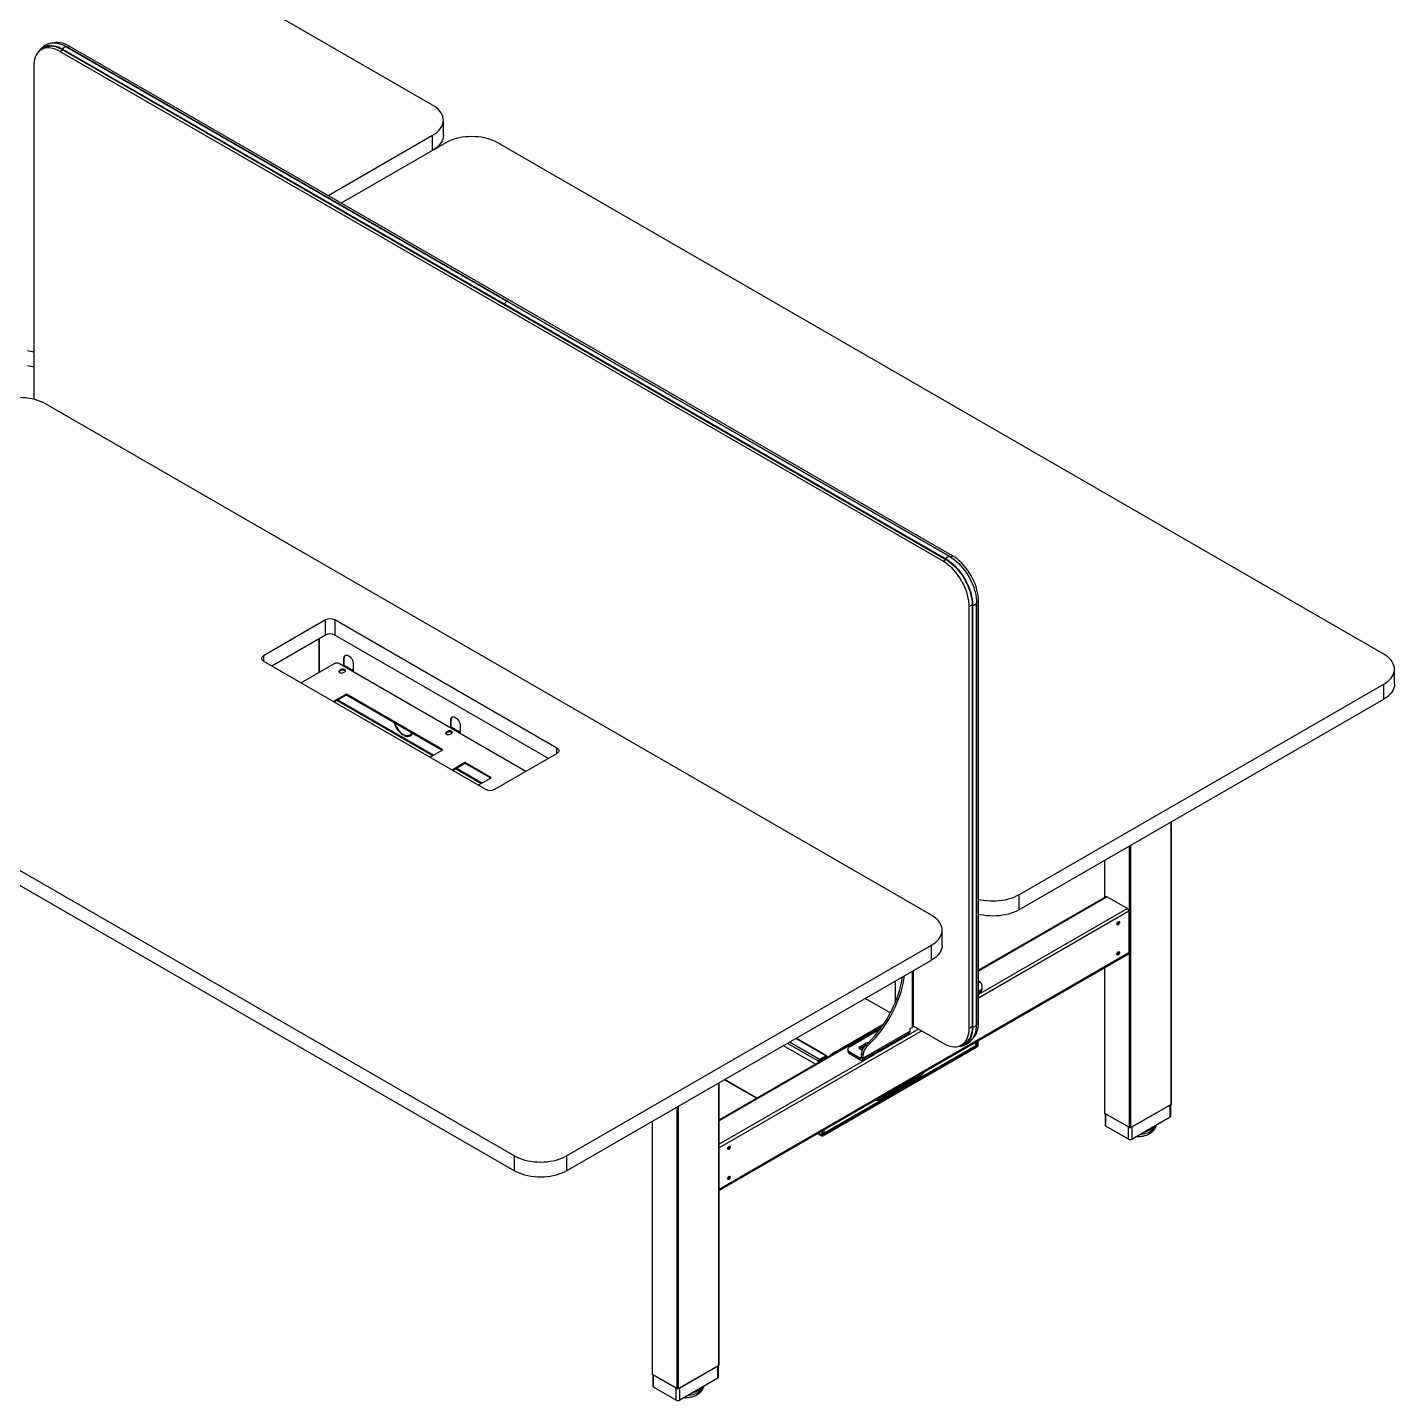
# Model space of a CAD drawing. Header units: millimetres. Extents: x -429 to 16771, y -1239 to 5751.
# Drawn here: x 14916 to 16771, y -1239 to 624 of the extents above; entities that cross this region are included whole.
import ezdxf

# ---------------------------------------------------------------- set-up
doc = ezdxf.new("R2010")
doc.units = ezdxf.units.MM
doc.header["$LTSCALE"] = 100

msp = doc.modelspace()

# ---------------------------------------------------------------- linework, layer by layer
at = {"color": 7, "linetype": 'Continuous', "lineweight": -3}
for p, q in [((15465.52, 518.72), (14263.44, 1212.67)), ((14939.54, 597), (14934.59, 594.14)), ((14968.61, 598.04), (15567.88, 252.09)), ((15567.95, 252.06), (14968.67, 598.02)), ((14969.63, 597.46), (14972.31, 599.01)), ((16170.86, -92.89), (14972.31, 599.01)), ((14959.58, 591.67), (14963.56, 593.96)), ((16158.13, -100.24), (14959.58, 591.67)), ((14963.12, 594.52), (15562.39, 248.57)), ((14963.12, 594.52), (14963.12, 594.28)), ((14963.12, 594.28), (15562.39, 248.32)), ((14963.16, 594.19), (15562.43, 248.23)), ((14963.29, 594.97), (15562.56, 249.01)), ((14924.23, 571.25), (14924.23, 119.56)), ((15480.16, 477.9), (15480.16, 498.31)), ((15323.81, 396.1), (15465.52, 477.9)), ((15483.2, 467.7), (15341.49, 385.89)), ((15465.52, 457.49), (15465.52, 477.9)), ((16755.99, -226.25), (15553.91, 467.7)), ((15562.39, 248.57), (16161.67, -97.38)), ((15562.39, 248.57), (15562.39, 248.32)), ((15562.39, 248.32), (16161.67, -97.63)), ((15562.43, 248.23), (16161.71, -97.72)), ((15562.56, 249.01), (16161.83, -96.94)), ((15567.88, 252.09), (16167.16, -93.87)), ((16167.22, -93.89), (15567.95, 252.06)), ((16142.22, -580.57), (14940.14, 113.38)), ((16168.15, -94.46), (16170.86, -92.89)), ((16158.13, -100.24), (16162.16, -97.92)), ((16161.67, -97.38), (16161.67, -97.63)), ((16161.67, -97.38), (16162.05, -97.61)), ((16193.49, -161.48), (16197.51, -159.15)), ((16193.49, -733.87), (16193.49, -161.48)), ((16197.46, -159.64), (16197.46, -732.04)), ((16197.73, -159.85), (16197.52, -159.72)), ((16197.52, -159.72), (16197.52, -732.12)), ((16197.72, -158.8), (16197.73, -159.85)), ((16197.73, -159.85), (16197.73, -732.24)), ((16198.2, -159.92), (16198.2, -732.32)), ((16203.5, -155.69), (16206.21, -154.13)), ((16203.52, -156.85), (16203.52, -729.24)), ((16203.53, -729.18), (16203.53, -156.78)), ((16206.21, -726.53), (16206.21, -154.13)), ((15320.21, -179.92), (15236.06, -228.49)), ((15320.21, -200.33), (15320.21, -179.92)), ((15634.16, -353.81), (15332.94, -179.92)), ((15332.94, -179.92), (15332.94, -200.33)), ((15320.21, -200.33), (15247.38, -242.37)), ((15622.85, -367.69), (15332.94, -200.33)), ((14374.45, -213.19), (15576.53, -907.13)), ((15311.23, -205.51), (15311.23, -251.16)), ((15311.51, -205.35), (15311.51, -251)), ((14374.45, -233.6), (15576.53, -927.55)), ((15236.06, -228.49), (15236.06, -235.84)), ((15236.06, -235.84), (15537.29, -409.74)), ((15331.88, -239.24), (15286.91, -265.2)), ((15592.15, -385.41), (15338.95, -239.24)), ((15344.89, -241.93), (15344.25, -242.3)), ((15344.89, -241.93), (15346.65, -242.95)), ((15345.66, -231.77), (15345.1, -232.09)), ((15345.1, -241.83), (15345.1, -232.09)), ((15345.66, -241.84), (15345.66, -231.77)), ((15347.45, -242.88), (15345.69, -241.85)), ((15357.83, -239.44), (15357.83, -250.06)), ((15341.42, -247.2), (15339.3, -248.42)), ((15339.3, -249.24), (15341.42, -248.02)), ((15339.3, -249.24), (15339.3, -248.42)), ((15341.42, -248.02), (15341.42, -247.2)), ((15344.25, -251.28), (15346.37, -250.06)), ((15348.07, -243.77), (15346.65, -242.95)), ((15348.07, -243.77), (15350.19, -245)), ((15350.99, -244.92), (15348.87, -243.69)), ((15351.6, -245.81), (15350.19, -245)), ((15351.6, -245.81), (15353.73, -247.04)), ((15354.53, -246.96), (15352.4, -245.73)), ((15355.14, -247.85), (15353.73, -247.04)), ((15355.14, -247.85), (15356.91, -248.87)), ((15357.71, -248.79), (15355.94, -247.77)), ((15356.27, -249.24), (15356.91, -248.87)), ((15356.84, -249.57), (15356.91, -249.53)), ((15356.91, -249.53), (15356.91, -248.87)), ((15356.91, -249.53), (15357.47, -249.85)), ((15357.47, -249.85), (15357.83, -249.65)), ((15357.83, -250.06), (15357.47, -249.85)), ((16770.63, -267.07), (16770.63, -246.66)), ((16261.01, -552.81), (16755.99, -267.07)), ((16755.99, -287.48), (16755.99, -267.07)), ((15348.47, -280.66), (15331.08, -290.69)), ((15331.79, -291.1), (15348.47, -281.47)), ((15465.55, -364.1), (15335.45, -288.99)), ((15466.69, -363.44), (15336.58, -288.34)), ((15479.28, -356.17), (15348.47, -280.66)), ((15348.47, -281.47), (15348.47, -280.66)), ((15348.47, -281.47), (15478.57, -356.58)), ((16261.01, -573.22), (16755.99, -287.48)), ((15490.62, -315.45), (15490.06, -315.78)), ((15490.06, -325.52), (15490.06, -315.78)), ((15490.62, -325.52), (15490.62, -315.45)), ((15425, -335.77), (15425, -334.95)), ((15486.38, -330.88), (15484.26, -332.11)), ((15484.26, -332.92), (15486.38, -331.7)), ((15484.26, -332.92), (15484.26, -332.11)), ((15486.38, -331.7), (15486.38, -330.88)), ((15489.84, -325.62), (15489.21, -325.98)), ((15489.21, -334.96), (15491.33, -333.74)), ((15489.84, -325.62), (15491.61, -326.64)), ((15492.41, -326.56), (15490.64, -325.54)), ((15493.03, -327.45), (15491.61, -326.64)), ((15493.03, -327.45), (15495.15, -328.68)), ((15495.95, -328.6), (15493.83, -327.37)), ((15496.56, -329.49), (15495.15, -328.68)), ((15496.56, -329.49), (15498.68, -330.72)), ((15499.48, -330.64), (15497.36, -329.41)), ((15500.1, -331.53), (15498.68, -330.72)), ((15500.1, -331.53), (15501.86, -332.56)), ((15502.66, -332.48), (15500.9, -331.46)), ((15501.23, -332.92), (15501.86, -332.56)), ((15501.79, -333.25), (15501.86, -333.21)), ((15501.86, -333.21), (15501.86, -332.56)), ((15501.86, -333.21), (15502.43, -333.54)), ((15502.43, -333.54), (15502.78, -333.33)), ((15502.78, -333.74), (15502.43, -333.54)), ((15502.78, -323.12), (15502.78, -333.74)), ((15426.42, -335.77), (15426.42, -336.58)), ((15426.42, -336.58), (15426.98, -336.26)), ((15426.98, -336.04), (15426.98, -336.26)), ((15434.35, -336.46), (15435.35, -337.04)), ((15434.71, -336.27), (15435.27, -335.94)), ((15634.16, -361.16), (15634.16, -353.81)), ((15461.9, -366.21), (15479.28, -356.17)), ((15550.02, -409.74), (15634.16, -361.16)), ((15509.33, -373.52), (15491.95, -383.56)), ((15492.65, -383.97), (15509.33, -374.34)), ((15530.96, -401.86), (15496.31, -381.85)), ((15532.09, -401.2), (15497.45, -381.2)), ((15544.69, -393.93), (15509.33, -373.52)), ((15509.33, -374.34), (15509.33, -373.52)), ((15509.33, -374.34), (15543.98, -394.34)), ((15527.3, -403.97), (15544.69, -393.93)), ((16467.49, -837.41), (16467.49, -454.03)), ((16467.93, -836.8), (16467.93, -453.78)), ((16410.92, -868.84), (16410.92, -486.69)), ((16413.04, -868.84), (16413.04, -485.46)), ((16377.25, -506.12), (16377.25, -556.57)), ((16377.69, -556.32), (16377.69, -505.87)), ((16379.02, -555.55), (16206.21, -655.31)), ((16380.52, -555.7), (16206.21, -656.32)), ((16261.01, -552.81), (16261.01, -573.22)), ((16380.52, -555.7), (16408.09, -571.62)), ((16408.09, -571.62), (16206.21, -688.16)), ((16410.21, -575.29), (16206.21, -693.06)), ((16410.21, -575.29), (16410.21, -631.63)), ((16395.19, -590.09), (16395.15, -589.81)), ((16156.87, -621.39), (16156.87, -600.98)), ((15647.25, -907.13), (16142.22, -621.39)), ((16410.21, -631.63), (15854.16, -952.64)), ((15854.16, -953.65), (16409.59, -633.01)), ((16142.22, -641.8), (16142.22, -621.39)), ((16395.19, -630.92), (16395.15, -630.64)), ((15647.25, -927.55), (16142.22, -641.8)), ((16377.25, -651.68), (16377.25, -849.04)), ((16377.69, -849.65), (16377.69, -651.43)), ((16093.43, -698.59), (16093.43, -669.97)), ((16116.06, -656.91), (16116.06, -732.86)), ((16117.81, -730.41), (16117.81, -655.89)), ((16208.74, -671.84), (16206.62, -670.62)), ((16210.81, -681.42), (16206.21, -684.08)), ((16206.21, -686.11), (16209.57, -684.17)), ((16210.81, -676.42), (16210.81, -681.42)), ((16052.75, -693.45), (16086.65, -713.03)), ((16203.53, -728.07), (16206.21, -726.53)), ((16076.12, -730.41), (15854.16, -858.54)), ((16074.93, -732.11), (15854.16, -859.56)), ((16124.9, -735.1), (15854.16, -891.4)), ((16129.14, -737.55), (15854.16, -896.3)), ((16077.45, -728.45), (16005.96, -769.72)), ((16076.36, -730.06), (16006.81, -770.21)), ((16031.91, -758.58), (16072.9, -734.91)), ((16048.35, -777.24), (16111.99, -740.5)), ((16113.23, -737.76), (16049.59, -774.5)), ((16113.23, -734.49), (16116.06, -732.86)), ((16113.23, -737.76), (16113.23, -734.49)), ((16117.74, -730.97), (16158.13, -754.29)), ((16193.49, -733.87), (16197.46, -731.58)), ((16197.73, -732.24), (16197.52, -732.12)), ((15985.07, -782.97), (15941.38, -757.75)), ((15989.13, -778.78), (15947.03, -754.48)), ((15990.55, -776.33), (15949.86, -752.85)), ((15999.03, -771.43), (15958.35, -747.95)), ((16000.03, -771.34), (15958.93, -747.61)), ((15994.79, -879.22), (16204.09, -758.39)), ((15994.79, -880.03), (16204.09, -759.21)), ((15995.27, -877.79), (16202.61, -758.09)), ((15996.13, -876.48), (16202.75, -757.2)), ((16028.98, -762.66), (16028.98, -765.11)), ((16045.7, -758.58), (16053.12, -754.29)), ((16045.7, -761.03), (16053.12, -756.74)), ((16045.7, -761.03), (16045.7, -758.58)), ((16054.75, -758.65), (16052.63, -757.43)), ((16053.12, -756.74), (16053.12, -754.29)), ((16053.12, -756.74), (16053.68, -756.46)), ((16183.13, -756.77), (16188.08, -753.91)), ((16202.75, -757.2), (16202.75, -752.42)), ((16204.09, -758.39), (16202.8, -757.64)), ((16203.45, -756.64), (16203.45, -752.01)), ((16204.8, -757.16), (16203.45, -756.39)), ((16204.09, -759.21), (16204.09, -758.39)), ((16204.8, -757.16), (16204.8, -751.23)), ((16204.8, -757.16), (16205.51, -756.76)), ((16205.51, -756.76), (16205.51, -750.82)), ((15989.84, -778.37), (15989.13, -778.78)), ((15989.13, -780.63), (15989.13, -778.78)), ((15989.84, -780.22), (15989.84, -778.37)), ((15991.43, -779.3), (15989.84, -778.37)), ((15990.55, -776.33), (15999.03, -771.43)), ((15990.55, -777.15), (15999.03, -772.25)), ((15990.55, -776.33), (15990.55, -777.15)), ((15994.26, -777.66), (15991.96, -776.33)), ((15999.92, -774.4), (15997.62, -773.07)), ((16000.51, -774.06), (15998.2, -772.73)), ((15999.03, -772.25), (15999.03, -771.43)), ((15999.74, -772.66), (15999.03, -772.25)), ((16000.45, -772.25), (15999.74, -772.66)), ((15999.74, -772.66), (15999.74, -773.62)), ((16000.45, -772.25), (16000.45, -774.02)), ((16005.96, -769.72), (16006.81, -770.21)), ((16045.35, -774.5), (16031.91, -766.74)), ((16031.91, -769.19), (16031.91, -766.74)), ((16045.35, -776.95), (16031.91, -769.19)), ((16045.35, -774.5), (16047.47, -773.27)), ((16045.35, -774.5), (16045.35, -776.95)), ((16047.47, -768.27), (16049.59, -769.49)), ((16047.47, -773.27), (16047.47, -768.27)), ((16047.47, -773.27), (16049.59, -774.5)), ((16049.59, -774.5), (16049.59, -769.49)), ((16127.72, -797.58), (16117.47, -803.49)), ((16117.47, -804.31), (16127.72, -798.39)), ((16127.02, -797.98), (16127.72, -798.39)), ((15853.72, -1191.73), (15853.72, -808.35)), ((15854.16, -1191.12), (15854.16, -808.1)), ((15861.58, -803.81), (15905.27, -829.03)), ((15905.86, -828.7), (15862.17, -803.47)), ((16116.76, -803.9), (16082.12, -823.9)), ((16082.12, -824.72), (16116.76, -804.72)), ((16116.06, -804.31), (16116.76, -804.72)), ((16116.76, -804.72), (16116.76, -803.9)), ((16117.47, -803.49), (16117.47, -804.31)), ((16070.4, -830.61), (16071.16, -831.05)), ((16081.41, -824.31), (16071.16, -830.23)), ((16071.16, -831.05), (16081.41, -825.13)), ((16080.7, -824.72), (16081.41, -825.13)), ((16081.41, -825.13), (16081.41, -824.31)), ((16082.12, -823.9), (16082.12, -824.72)), ((16467.49, -837.41), (16413.04, -868.84)), ((16466.08, -838.22), (16414.46, -868.02)), ((16466.08, -854.55), (16466.08, -838.22)), ((16467.1, -853.13), (16467.1, -837.63)), ((15797.15, -1223.16), (15797.15, -841.01)), ((15799.27, -1223.16), (15799.27, -839.78)), ((16410.92, -868.84), (16377.69, -849.65)), ((16378.08, -849.88), (16378.08, -865.37)), ((16409.51, -868.02), (16379.1, -850.47)), ((16379.1, -866.8), (16379.1, -850.47)), ((16466.08, -854.55), (16414.46, -884.35)), ((15763.48, -860.45), (15763.48, -1203.36)), ((15763.92, -1203.97), (15763.92, -860.19)), ((15993.37, -873.29), (15993.37, -879.22)), ((15994.08, -872.88), (15994.08, -878.81)), ((15996.13, -871.69), (15996.13, -876.48)), ((16409.51, -884.35), (16379.1, -866.8)), ((16409.51, -884.35), (16409.51, -868.02)), ((16414.46, -884.35), (16414.46, -868.02)), ((15987.65, -876.59), (15993.79, -880.13)), ((15993.37, -879.22), (15988.24, -876.25)), ((15993.37, -879.22), (15994.08, -878.81)), ((15994.79, -879.22), (15994.08, -878.81)), ((15994.79, -879.22), (15994.79, -880.03)), ((15576.53, -927.55), (15576.53, -907.13)), ((15647.25, -907.13), (15647.25, -927.55)), ((15853.72, -1191.73), (15799.27, -1223.16)), ((15852.31, -1192.55), (15800.69, -1222.34)), ((15852.31, -1208.88), (15852.31, -1192.55)), ((15853.33, -1207.45), (15853.33, -1191.95)), ((15797.15, -1223.16), (15763.92, -1203.97)), ((15764.31, -1204.2), (15764.31, -1219.69)), ((15795.74, -1222.34), (15765.33, -1204.79)), ((15765.33, -1221.12), (15765.33, -1204.79)), ((15852.31, -1208.88), (15800.69, -1238.67)), ((15795.74, -1238.67), (15765.33, -1221.12)), ((15795.74, -1238.67), (15795.74, -1222.34)), ((15800.69, -1238.67), (15800.69, -1222.34))]:
    msp.add_line(p, q, dxfattribs=at)
at = {"color": 7, "linetype": 'Continuous', "lineweight": -3, "flags": 128}
for points in [[(14959.58, 591.67), (14956.5, 593.29), (14953.44, 594.59), (14950.43, 595.56), (14947.49, 596.18), (14944.64, 596.47), (14941.91, 596.4), (14939.31, 595.99), (14936.86, 595.23), (14934.58, 594.14), (14932.5, 592.72), (14930.62, 590.97), (14928.97, 588.93), (14927.54, 586.59), (14926.36, 583.98), (14925.43, 581.12), (14924.77, 578.03), (14924.36, 574.73), (14924.23, 571.25)], [(14932.85, 592.99), (14933.58, 593.82), (14935.49, 595.6), (14937.62, 597.05), (14939.94, 598.16), (14942.44, 598.93), (14945.09, 599.35), (14947.88, 599.42), (14950.79, 599.13), (14953.79, 598.49), (14956.86, 597.51), (14959.98, 596.18), (14963.12, 594.52)], [(14933.87, 593.7), (14935.66, 595.34), (14937.77, 596.79), (14940.08, 597.9), (14942.56, 598.66), (14945.19, 599.08), (14947.97, 599.15), (14950.86, 598.86), (14953.84, 598.22), (14956.89, 597.24), (14960, 595.92), (14963.12, 594.28)], [(14936.26, 595.1), (14937.86, 596.56), (14938.1, 596.75)], [(14937.56, 595.86), (14938.25, 596.44), (14940.06, 597.7)], [(14939.54, 597), (14941.81, 598.09), (14944.25, 598.84)], [(14939.56, 598.49), (14940.95, 599.01), (14943.4, 599.61), (14945.98, 599.9), (14948.68, 599.86), (14951.48, 599.51), (14954.36, 598.83), (14957.3, 597.85), (14960.28, 596.56), (14963.29, 594.97)], [(14972.31, 599.01), (14969.23, 600.64), (14966.17, 601.94), (14963.16, 602.9), (14960.22, 603.53), (14957.37, 603.81), (14954.63, 603.75), (14952.03, 603.34), (14951.13, 603.1)], [(14968.67, 598.02), (14968.65, 598.03), (14968.61, 598.04)], [(15465.52, 477.9), (15468.47, 479.76), (15471.12, 481.76), (15473.47, 483.88), (15475.48, 486.12), (15477.15, 488.44), (15478.46, 490.84), (15479.4, 493.3), (15479.97, 495.8), (15480.16, 498.31), (15479.97, 500.83), (15479.4, 503.33), (15478.46, 505.79), (15477.15, 508.19), (15475.48, 510.51), (15473.47, 512.75), (15471.12, 514.87), (15468.47, 516.87), (15465.52, 518.72)], [(15480.16, 477.9), (15479.97, 475.39), (15479.4, 472.89), (15478.46, 470.43), (15477.15, 468.03), (15475.48, 465.7), (15473.47, 463.47), (15471.12, 461.34), (15468.47, 459.35), (15465.97, 457.75)], [(15553.91, 467.7), (15550.69, 469.4), (15547.23, 470.93), (15543.55, 472.29), (15539.68, 473.45), (15535.65, 474.41), (15531.49, 475.17), (15527.23, 475.71), (15522.91, 476.04), (15518.55, 476.15), (15514.19, 476.04), (15509.87, 475.71), (15505.61, 475.17), (15501.45, 474.41), (15497.42, 473.45), (15493.55, 472.29), (15489.87, 470.93), (15486.41, 469.4), (15483.2, 467.7)], [(15567.95, 252.06), (15567.92, 252.08), (15567.88, 252.09)], [(14940.14, 113.38), (14936.92, 115.08), (14933.46, 116.61), (14929.78, 117.97), (14925.91, 119.13), (14921.88, 120.09), (14917.72, 120.85), (14913.47, 121.39), (14909.14, 121.72), (14904.78, 121.83), (14900.43, 121.72), (14896.1, 121.39), (14891.84, 120.85), (14887.68, 120.09), (14883.65, 119.13), (14879.78, 117.97), (14876.1, 116.61), (14872.64, 115.08), (14869.43, 113.38)], [(16206.21, -154.13), (16206.08, -150.49), (16205.68, -146.73), (16205.01, -142.87), (16204.08, -138.94), (16202.9, -134.96), (16201.48, -130.98), (16199.82, -127.02), (16197.94, -123.11), (16195.86, -119.28), (16193.58, -115.56), (16191.14, -111.98), (16188.54, -108.57), (16185.8, -105.34), (16182.95, -102.34), (16180.01, -99.57), (16177, -97.06), (16173.94, -94.83), (16170.86, -92.89)], [(16193.49, -161.48), (16193.35, -157.84), (16192.95, -154.08), (16192.28, -150.22), (16191.35, -146.28), (16190.17, -142.31), (16188.75, -138.33), (16187.09, -134.37), (16185.21, -130.46), (16183.13, -126.63), (16180.86, -122.91), (16178.41, -119.33), (16175.81, -115.92), (16173.07, -112.69), (16170.22, -109.68), (16167.28, -106.91), (16164.27, -104.41), (16161.21, -102.17), (16158.13, -100.24)], [(16161.67, -97.63), (16164.79, -99.59), (16167.89, -101.85), (16170.94, -104.4), (16173.93, -107.2), (16176.82, -110.25), (16179.59, -113.52), (16182.23, -116.99), (16184.71, -120.62), (16187.02, -124.39), (16189.13, -128.27), (16191.03, -132.23), (16192.71, -136.25), (16194.16, -140.29), (16195.35, -144.32), (16196.29, -148.3), (16196.97, -152.22), (16197.38, -156.04), (16197.52, -159.72)], [(16161.83, -96.94), (16164.84, -98.82), (16167.82, -100.97), (16170.76, -103.38), (16173.64, -106.03), (16176.44, -108.91), (16179.14, -111.99), (16181.72, -115.26), (16184.17, -118.69), (16186.46, -122.25), (16188.59, -125.94), (16190.53, -129.7), (16192.27, -133.54), (16193.81, -137.41), (16195.13, -141.29), (16196.22, -145.15), (16197.08, -148.97), (16197.7, -152.72), (16198.07, -156.38), (16198.2, -159.92)], [(16162.05, -97.61), (16164.81, -99.36), (16167.93, -101.63), (16171, -104.19), (16174, -107.01), (16176.91, -110.08), (16179.7, -113.37), (16182.35, -116.86), (16184.85, -120.51), (16187.17, -124.3), (16189.29, -128.21), (16191.21, -132.19), (16192.9, -136.23), (16194.35, -140.3), (16195.55, -144.35), (16196.5, -148.36), (16197.18, -152.3), (16197.59, -156.14), (16197.72, -158.8)], [(16167.16, -93.87), (16170.16, -95.74), (16173.14, -97.89), (16176.08, -100.31), (16178.96, -102.96), (16181.76, -105.84), (16184.46, -108.92), (16187.04, -112.19), (16189.49, -115.61), (16191.78, -119.18), (16193.91, -122.86), (16195.85, -126.63), (16197.6, -130.46), (16199.14, -134.33), (16200.46, -138.21), (16201.55, -142.08), (16202.41, -145.9), (16203.02, -149.65), (16203.39, -153.31), (16203.52, -156.85)], [(16167.22, -93.89), (16167.19, -93.88), (16167.16, -93.87)], [(16203.53, -156.78), (16203.53, -156.81), (16203.52, -156.85)], [(15236.06, -235.84), (15234.94, -235.05), (15234.11, -234.16), (15233.6, -233.18), (15233.43, -232.17), (15233.6, -231.15), (15234.11, -230.18), (15234.94, -229.28), (15236.06, -228.49)], [(15345.1, -232.09), (15345.24, -230.65), (15345.65, -229.42), (15346.31, -228.48), (15347.2, -227.85), (15348.28, -227.57), (15349.5, -227.64), (15350.8, -228.08), (15352.13, -228.84), (15353.43, -229.91), (15354.64, -231.24), (15355.72, -232.77), (15356.61, -234.42), (15357.28, -236.14), (15357.69, -237.83), (15357.83, -239.44)], [(16755.99, -267.07), (16758.94, -265.21), (16761.59, -263.21), (16763.93, -261.09), (16765.95, -258.86), (16767.62, -256.53), (16768.93, -254.13), (16769.87, -251.67), (16770.44, -249.17), (16770.63, -246.66), (16770.44, -244.14), (16769.87, -241.65), (16768.93, -239.19), (16767.62, -236.79), (16765.95, -234.46), (16763.93, -232.23), (16761.59, -230.1), (16758.94, -228.1), (16755.99, -226.25)], [(15339.3, -248.42), (15338.6, -249), (15338.29, -249.68), (15338.39, -250.38), (15338.91, -251.01), (15339.77, -251.51), (15340.87, -251.8), (15342.08, -251.87), (15343.25, -251.68), (15344.25, -251.28)], [(15338.35, -250.26), (15338.6, -249.82), (15339.3, -249.24)], [(15346.37, -250.06), (15347.07, -249.48), (15347.38, -248.8), (15347.28, -248.11), (15346.76, -247.47), (15345.9, -246.97), (15344.8, -246.68), (15343.59, -246.62), (15342.42, -246.8), (15341.42, -247.2)], [(15341.42, -248.02), (15342.42, -247.61), (15343.59, -247.43), (15344.8, -247.49), (15345.9, -247.79), (15346.76, -248.29), (15347.28, -248.92), (15347.32, -249.04)], [(15346.23, -248.1), (15345.19, -247.64), (15344.47, -247.45)], [(15347.32, -249.06), (15347.02, -248.7), (15346.23, -248.1)], [(15347.1, -249.44), (15347.02, -249.35), (15346.23, -248.75)], [(16770.63, -267.07), (16770.44, -269.59), (16769.87, -272.08), (16768.93, -274.54), (16767.62, -276.94), (16765.95, -279.27), (16763.93, -281.5), (16761.59, -283.63), (16758.94, -285.63), (16755.99, -287.48)], [(15490.06, -315.78), (15490.19, -314.33), (15490.61, -313.11), (15491.27, -312.16), (15492.16, -311.53), (15493.24, -311.25), (15494.45, -311.33), (15495.75, -311.76), (15497.08, -312.53), (15498.39, -313.6), (15499.6, -314.92), (15500.68, -316.45), (15501.57, -318.1), (15502.23, -319.82), (15502.64, -321.52), (15502.78, -323.12)], [(15422.14, -332.73), (15423.62, -334.03), (15425, -335.07)], [(15437.55, -332.9), (15436.92, -334.12), (15435.92, -335.35), (15434.71, -336.27), (15433.3, -336.86), (15431.74, -337.11), (15430.04, -337), (15428.26, -336.55), (15426.42, -335.77)], [(15426.42, -336.58), (15428.37, -337.42), (15430.26, -337.91), (15432.06, -338.02), (15433.72, -337.76), (15435.21, -337.14), (15436.49, -336.16), (15437.55, -334.85), (15438.31, -333.34)], [(15484.26, -332.11), (15483.56, -332.68), (15483.25, -333.36), (15483.35, -334.06), (15483.87, -334.69), (15484.72, -335.19), (15485.83, -335.49), (15487.04, -335.55), (15488.21, -335.37), (15489.21, -334.96)], [(15483.3, -333.94), (15483.56, -333.5), (15484.26, -332.92)], [(15491.33, -333.74), (15492.03, -333.16), (15492.34, -332.49), (15492.23, -331.79), (15491.72, -331.15), (15490.86, -330.66), (15489.76, -330.36), (15488.55, -330.3), (15487.37, -330.48), (15486.38, -330.88)], [(15486.38, -331.7), (15487.37, -331.3), (15488.55, -331.11), (15489.76, -331.18), (15490.86, -331.47), (15491.72, -331.97), (15492.23, -332.6), (15492.28, -332.72)], [(15491.19, -331.78), (15490.15, -331.32), (15489.43, -331.13)], [(15492.27, -332.74), (15491.98, -332.38), (15491.19, -331.78)], [(15492.06, -333.12), (15491.98, -333.03), (15491.19, -332.43)], [(15634.16, -353.81), (15635.28, -354.6), (15636.12, -355.5), (15636.63, -356.47), (15636.8, -357.49), (15636.63, -358.5), (15636.12, -359.47), (15635.28, -360.37), (15634.16, -361.16)], [(16206.21, -558.99), (16208.56, -559.52), (16212.72, -560.28), (16216.98, -560.83), (16221.3, -561.16), (16225.66, -561.27), (16230.02, -561.16), (16234.34, -560.83), (16238.6, -560.28), (16242.76, -559.52), (16246.79, -558.56), (16250.66, -557.4), (16254.34, -556.05), (16257.8, -554.51), (16261.01, -552.81)], [(16261.01, -573.22), (16257.8, -574.93), (16254.34, -576.46), (16250.66, -577.81), (16246.79, -578.97), (16242.76, -579.94), (16238.6, -580.7), (16234.34, -581.24), (16230.02, -581.57), (16225.66, -581.68), (16221.3, -581.57), (16216.98, -581.24), (16212.72, -580.7), (16208.56, -579.94), (16206.21, -579.41)], [(16142.22, -621.39), (16145.17, -619.53), (16147.82, -617.54), (16150.17, -615.41), (16152.18, -613.18), (16153.85, -610.85), (16155.16, -608.45), (16156.11, -605.99), (16156.67, -603.49), (16156.87, -600.98), (16156.67, -598.46), (16156.11, -595.97), (16155.16, -593.51), (16153.85, -591.11), (16152.18, -588.78), (16150.17, -586.55), (16147.82, -584.42), (16145.17, -582.43), (16142.22, -580.57)], [(16393.95, -592.44), (16394.08, -591.58), (16394.47, -590.7), (16395.04, -589.92), (16395.72, -589.38), (16396.39, -589.14), (16396.97, -589.25), (16397.35, -589.69), (16397.49, -590.4), (16397.35, -591.26), (16396.97, -592.14), (16396.39, -592.91), (16395.72, -593.46), (16395.04, -593.69), (16394.47, -593.58), (16394.08, -593.14), (16393.95, -592.44)], [(16156.87, -621.39), (16156.67, -623.91), (16156.11, -626.4), (16155.16, -628.86), (16153.85, -631.26), (16152.18, -633.59), (16150.17, -635.82), (16147.82, -637.95), (16145.17, -639.95), (16142.22, -641.8)], [(16393.95, -633.27), (16394.08, -632.41), (16394.47, -631.52), (16395.04, -630.75), (16395.72, -630.2), (16396.39, -629.97), (16396.97, -630.08), (16397.35, -630.52), (16397.49, -631.22), (16397.35, -632.08), (16396.97, -632.97), (16396.39, -633.74), (16395.72, -634.29), (16395.04, -634.52), (16394.47, -634.41), (16394.08, -633.97), (16393.95, -633.27)], [(16052.63, -757.43), (16056.7, -753.59), (16060.7, -749.53), (16064.59, -745.25), (16068.37, -740.76), (16072.02, -736.09), (16075.53, -731.25), (16078.89, -726.26), (16082.08, -721.14), (16085.1, -715.9), (16087.92, -710.57), (16090.55, -705.16), (16092.97, -699.7), (16095.17, -694.19), (16097.15, -688.68), (16098.89, -683.17), (16100.4, -677.68), (16101.66, -672.24), (16102.67, -666.86), (16103.05, -664.41)], [(16054.75, -758.65), (16058.82, -754.82), (16062.82, -750.76), (16066.71, -746.47), (16070.49, -741.99), (16074.14, -737.32), (16077.65, -732.48), (16081.01, -727.49), (16084.2, -722.36), (16087.22, -717.13), (16090.05, -711.79), (16092.67, -706.38), (16095.09, -700.92), (16097.29, -695.42), (16099.27, -689.9), (16101.01, -684.39), (16102.52, -678.9), (16103.78, -673.46), (16104.79, -668.08), (16105.53, -662.98)], [(16206.62, -670.62), (16206.49, -670.55), (16206.21, -670.42)], [(16206.21, -671.42), (16206.73, -671.38), (16207.72, -671.45), (16208.61, -671.77), (16209.37, -672.32), (16209.99, -673.08), (16210.44, -674.03), (16210.72, -675.15), (16210.81, -676.42)], [(16199.36, -746.72), (16199.82, -746.25), (16201.48, -744.2), (16202.9, -741.87), (16204.08, -739.26), (16205.01, -736.4), (16205.68, -733.3), (16206.08, -730.01), (16206.21, -726.53)], [(16158.13, -754.29), (16161.21, -755.91), (16164.27, -757.21), (16167.28, -758.18), (16170.22, -758.81), (16173.07, -759.09), (16175.81, -759.03), (16178.41, -758.61), (16180.86, -757.86), (16183.13, -756.76), (16185.21, -755.34), (16187.09, -753.6), (16188.75, -751.55), (16190.17, -749.21), (16191.35, -746.61), (16192.28, -743.74), (16192.95, -740.65), (16193.35, -737.35), (16193.49, -733.87)], [(16197.73, -732.24), (16197.59, -735.79), (16197.18, -739.16), (16196.5, -742.31), (16195.55, -745.23), (16194.35, -747.89), (16192.9, -750.27), (16191.21, -752.36), (16189.29, -754.14), (16187.17, -755.59), (16184.85, -756.7), (16182.35, -757.48), (16181.26, -757.69)], [(16197.52, -732.12), (16197.38, -735.65), (16196.97, -738.99), (16196.29, -742.13), (16195.35, -745.03), (16194.16, -747.67), (16192.71, -750.04), (16191.03, -752.12), (16189.13, -753.89), (16187.02, -755.33), (16184.71, -756.44), (16182.39, -757.17)], [(16197.52, -731.95), (16197.39, -735.47), (16196.98, -738.8), (16196.31, -741.92), (16195.37, -744.81), (16194.18, -747.45), (16192.74, -749.81), (16191.07, -751.87), (16189.17, -753.63), (16187.06, -755.07), (16184.77, -756.17), (16183.27, -756.69)], [(16198.2, -732.32), (16198.07, -735.71), (16197.7, -738.94), (16197.08, -741.98), (16196.22, -744.81), (16195.13, -747.42), (16193.81, -749.77), (16192.27, -751.87), (16190.55, -753.66)], [(16203.53, -729.18), (16203.53, -729.21), (16203.52, -729.24)], [(16031.91, -766.74), (16030.67, -765.87), (16029.74, -764.87), (16029.17, -763.78), (16028.98, -762.66), (16029.17, -761.53), (16029.74, -760.45), (16030.67, -759.45), (16031.91, -758.58)], [(16048.57, -763.24), (16047.4, -763.08), (16046.21, -762.71), (16045.26, -762.16), (16044.61, -761.47), (16044.32, -760.71), (16044.42, -759.93), (16044.89, -759.2), (16045.7, -758.58)], [(16044.81, -761.74), (16044.89, -761.65), (16045.7, -761.03)], [(16187.14, -755.03), (16186.87, -755.14), (16184.8, -755.8)], [(16188.95, -753.81), (16186.96, -754.74), (16186.1, -755.05)], [(16192.03, -750.75), (16190.16, -752.48), (16188.08, -753.91), (16188.08, -753.91)], [(16006.81, -770.21), (16006.12, -770.69), (16005.69, -771.07)], [(16446.96, -865.59), (16446.69, -866.7), (16445.98, -868.36), (16444.93, -869.95), (16443.55, -871.47), (16441.87, -872.87), (16439.91, -874.15), (16437.7, -875.28), (16435.26, -876.25), (16432.64, -877.05), (16429.88, -877.65), (16427, -878.06), (16425.08, -878.22)], [(16445.77, -866.28), (16444.93, -867.5), (16443.55, -869.02), (16441.87, -870.42), (16439.91, -871.7), (16437.7, -872.83), (16435.26, -873.8), (16432.64, -874.6), (16430.52, -875.08)], [(15865.74, -897.37), (15865.88, -896.51), (15866.26, -895.62), (15866.83, -894.85), (15867.51, -894.31), (15868.19, -894.07), (15868.76, -894.18), (15869.14, -894.62), (15869.28, -895.33), (15869.14, -896.19), (15868.76, -897.07), (15868.19, -897.84), (15867.51, -898.39), (15866.83, -898.62), (15866.26, -898.51), (15865.88, -898.07), (15865.74, -897.37)], [(15576.53, -907.13), (15579.75, -908.83), (15583.21, -910.37), (15586.89, -911.72), (15590.76, -912.88), (15594.79, -913.85), (15598.95, -914.6), (15603.21, -915.15), (15607.53, -915.48), (15611.89, -915.59), (15616.25, -915.48), (15620.57, -915.15), (15624.83, -914.6), (15628.99, -913.85), (15633.02, -912.88), (15636.89, -911.72), (15640.57, -910.37), (15644.03, -908.83), (15647.25, -907.13)], [(15647.25, -927.55), (15644.03, -929.25), (15640.57, -930.78), (15636.89, -932.13), (15633.02, -933.3), (15628.99, -934.26), (15624.83, -935.02), (15620.57, -935.56), (15616.25, -935.89), (15611.89, -936), (15607.53, -935.89), (15603.21, -935.56), (15598.95, -935.02), (15594.79, -934.26), (15590.76, -933.3), (15586.89, -932.13), (15583.21, -930.78), (15579.75, -929.25), (15576.53, -927.55)], [(15865.74, -938.19), (15865.88, -937.34), (15866.26, -936.45), (15866.83, -935.68), (15867.51, -935.13), (15868.19, -934.9), (15868.76, -935.01), (15869.14, -935.45), (15869.28, -936.15), (15869.14, -937.01), (15868.76, -937.9), (15868.19, -938.67), (15867.51, -939.22), (15866.83, -939.45), (15866.26, -939.34), (15865.88, -938.9), (15865.74, -938.19)], [(15833.19, -1219.91), (15832.92, -1221.02), (15832.21, -1222.68), (15831.16, -1224.27), (15829.79, -1225.79), (15828.11, -1227.19), (15826.14, -1228.47), (15823.93, -1229.6), (15821.49, -1230.57), (15818.87, -1231.37), (15816.11, -1231.97), (15813.24, -1232.38), (15811.32, -1232.54)], [(15832, -1220.6), (15831.16, -1221.82), (15829.79, -1223.34), (15828.11, -1224.74), (15826.14, -1226.02), (15823.93, -1227.15), (15821.49, -1228.12), (15818.87, -1228.92), (15816.75, -1229.4)]]:
    msp.add_lwpolyline(points, dxfattribs=at)
at = {"color": 7, "linetype": 'Continuous', "lineweight": -3}
for centre, radius, start, end in [((14946.52, 582.05), 17.86, 112.92482, 145.84037), ((14947.22, 580.63), 18.47, 83.85377, 132.59793), ((14949.45, 565.91), 37.41, 59.19192, 77.9383), ((14968.8, 591.56), 6.48, 91.67597, 148.31865), ((14963.88, 594.49), 0.763, 141.30471, 177.43), ((14963.22, 594.27), 0.1, 174.19564, 234.49218), ((15563.16, 248.54), 0.763, 141.30471, 177.43), ((15562.49, 248.31), 0.1, 174.19564, 234.49218), ((15568.07, 245.61), 6.48, 91.67597, 148.31865), ((14934.27, 262.38), 78.62, 256.36927, 262.66136), ((14934.27, 241.97), 78.62, 256.36927, 262.66136), ((16162.43, -97.42), 0.763, 141.30471, 177.43), ((16161.77, -97.64), 0.1, 174.19564, 234.49218), ((16167.35, -100.34), 6.48, 91.67597, 148.31865), ((16197.56, -159.63), 0.1, 185.51136, 245.80878), ((16198.08, -159.17), 0.763, 242.57351, 278.69449), ((16198.01, -153.45), 6.48, 271.68015, 328.31448), ((15326.57, -192.2), 13.83, 62.60967, 117.39033), ((15326.57, -212.61), 13.83, 62.60967, 117.39033), ((15335.41, -246.06), 7.69, 62.60967, 117.39033), ((15345.36, -242.59), 0.805, 65.69288, 125.61758), ((15350.25, -231.33), 4.61, 130.56272, 185.49368), ((15342.82, -255.45), 7.52, 62.97952, 101.60985), ((15347.1, -243.5), 0.699, 350.78596, 129.20329), ((15348.54, -244.43), 0.805, 65.69288, 125.61758), ((15350.63, -245.54), 0.699, 350.78596, 129.20329), ((15352.07, -246.47), 0.805, 65.69288, 125.61758), ((15354.17, -247.58), 0.699, 350.78596, 129.20329), ((15355.61, -248.51), 0.805, 65.69288, 125.61758), ((15357.36, -249.44), 0.724, 49.73343, 128.49886), ((15357.13, -249.8), 0.349, 350.78596, 129.20329), ((15495.21, -315.01), 4.61, 130.56272, 185.49368), ((15442.23, -311.04), 30.14, 194.90276, 235.12809), ((15441.38, -311.54), 28.57, 195.60819, 235.01787), ((15431.88, -330.23), 6.65, 300.69767, 334.49512), ((15487.77, -339.13), 7.52, 62.97952, 101.60985), ((15490.31, -326.27), 0.805, 65.69288, 125.61758), ((15492.05, -327.18), 0.699, 350.78596, 129.20329), ((15493.49, -328.11), 0.805, 65.69288, 125.61758), ((15495.59, -329.22), 0.699, 350.78596, 129.20329), ((15497.03, -330.15), 0.805, 65.69288, 125.61758), ((15499.12, -331.26), 0.699, 350.78596, 129.20329), ((15500.57, -332.19), 0.805, 65.69288, 125.61758), ((15502.32, -333.12), 0.724, 49.73343, 128.49886), ((15502.09, -333.48), 0.349, 350.78596, 129.20329), ((15431.91, -328.48), 9.21, 237.62188, 292.83499), ((15543.65, -397.45), 13.83, 242.60967, 297.39033), ((16379.64, -556.93), 1.51, 54.38242, 114.30712), ((16405.61, -575.5), 4.61, 2.60548, 57.39452), ((16393.02, -589.86), 3.33, 287.90667, 12.09871), ((16393.42, -590.07), 1.77, 290.71777, 359.37712), ((16393.02, -630.69), 3.33, 287.90667, 12.09871), ((16393.42, -630.9), 1.77, 290.71777, 359.37712), ((16408.79, -631.82), 1.44, 304.05635, 7.25583), ((16207.87, -681.75), 2.96, 305.01333, 6.29885), ((16110.29, -738.08), 2.96, 305.01333, 6.29885), ((16114.81, -730.11), 3.02, 294.37466, 354.3052), ((16197.56, -732.03), 0.1, 185.51136, 245.80878), ((16198.08, -731.56), 0.763, 242.57351, 278.69449), ((16198.01, -725.84), 6.48, 271.68015, 328.31448), ((16166.36, -729.79), 37.16, 341.31519, 0.84584), ((16063.12, -769.07), 15.67, 132.03259, 177.06723), ((16049.98, -760.82), 1.96, 122.50021, 237.30215), ((16051.25, -763.17), 3.57, 100.22472, 151.72879), ((16065.24, -770.29), 15.67, 132.03259, 177.06723), ((16052.57, -764.96), 6.89, 95.24874, 112.75758), ((16056.39, -760.49), 7, 86.60656, 117.80957), ((16178.63, -740.44), 17.8, 274.14028, 312.05502), ((16202.44, -756.62), 3.07, 302.60548, 357.39452), ((16203.26, -757.09), 1.54, 302.60548, 357.39452), ((15992.2, -778.92), 3.07, 122.60548, 177.39452), ((15991.37, -778.44), 1.54, 122.60548, 177.39452), ((15999.58, -772.11), 0.873, 350.78596, 129.20329), ((15999.31, -772.59), 0.437, 350.78596, 129.20329), ((16009.78, -775.84), 7.21, 121.95194, 151.06898), ((16033.99, -764.61), 5.03, 185.6948, 245.62534), ((16046.17, -773.48), 1.31, 230.79671, 9.21404), ((16047, -774.91), 2.62, 230.79671, 9.21404), ((16119.73, -785.79), 14.92, 302.40321, 332.38733), ((16120.95, -786.68), 12.82, 301.87277, 329.00086), ((16068.27, -827.17), 4.84, 241.04981, 306.64644), ((16067.24, -826.4), 5.11, 255.95188, 298.87397), ((16068.48, -826.43), 4.65, 250.68105, 305.1694), ((16467.18, -836.72), 0.754, 294.37466, 354.3052), ((16378, -848.97), 0.754, 185.6948, 245.62534), ((16465.35, -852.95), 1.76, 294.37466, 354.3052), ((16379.83, -865.2), 1.76, 185.6948, 245.62534), ((16411.98, -866.79), 2.31, 242.60967, 297.39033), ((15864.81, -894.79), 3.33, 287.90667, 12.09871), ((15994.24, -879.36), 0.873, 170.78596, 309.20329), ((15994.51, -878.88), 0.437, 170.78596, 309.20329), ((16411.98, -879.58), 5.38, 242.60967, 297.39033), ((15865.3, -895.07), 1.67, 288.69061, 11.31476), ((15864.81, -935.61), 3.33, 287.90667, 12.09871), ((15865.3, -935.9), 1.67, 288.69062, 11.31476), ((15853.41, -1191.04), 0.754, 294.37466, 354.3052), ((15764.23, -1203.29), 0.754, 185.6948, 245.62534), ((15851.58, -1207.27), 1.76, 294.37466, 354.3052), ((15766.06, -1219.52), 1.76, 185.6948, 245.62534), ((15798.21, -1221.11), 2.31, 242.60967, 297.39033), ((15798.21, -1233.9), 5.38, 242.60967, 297.39033)]:
    msp.add_arc(centre, radius, start, end, dxfattribs=at)
for points, knots in [([(14957.33, 602.44), (14956.69, 602.57), (14955.03, 602.91), (14952.4, 603.09), (14949.46, 603.03), (14946.64, 602.63), (14943.96, 601.93), (14941.43, 600.94), (14939.07, 599.67), (14936.9, 598.13), (14934.91, 596.35), (14933.14, 594.32), (14931.89, 592.63), (14931.31, 591.56), (14931.17, 591.31)], [0, 0, 0, 0, 0.0610441, 0.1581022, 0.2534231, 0.3468173, 0.4383467, 0.5283091, 0.6171754, 0.7055162, 0.7937867, 0.8825386, 0.9723072, 1, 1, 1, 1]), ([(16179.27, -758.29), (16179.85, -758.29), (16181.39, -758.28), (16183.8, -757.9), (16186.49, -757.21), (16189.01, -756.22), (16191.37, -754.94), (16193.54, -753.41), (16195.53, -751.63), (16197.31, -749.6), (16198.9, -747.36), (16200.26, -744.87), (16201.14, -742.97), (16201.49, -741.85), (16201.55, -741.68)], [0, 0, 0, 0, 0.0572447, 0.1530317, 0.2469062, 0.3391736, 0.4303169, 0.5209211, 0.6114532, 0.7024791, 0.7945476, 0.8880853, 0.9833436, 1, 1, 1, 1]), ([(16202.75, -757.2), (16202.78, -757.39), (16202.84, -757.75), (16202.75, -758.04), (16202.63, -758.07), (16202.6, -758.07)], [0, 0, 0, 0, 0.4452865, 0.8906282, 1, 1, 1, 1]), ([(16203.42, -756.64), (16203.42, -756.72), (16203.41, -756.89), (16203.12, -757.09), (16202.84, -757.18), (16202.75, -757.2)], [0, 0, 0, 0, 0.3355556, 0.7802106, 1, 1, 1, 1]), ([(16420.65, -880.78), (16420.66, -880.78), (16421.59, -880.86), (16423.47, -880.84), (16426.24, -880.69), (16428.98, -880.32), (16431.65, -879.74), (16434.22, -878.97), (16436.66, -877.98), (16438.94, -876.79), (16441.03, -875.39), (16442.81, -873.85), (16444.26, -872.21), (16445.39, -870.53), (16446.26, -868.71), (16446.81, -867.06), (16446.92, -865.98), (16446.96, -865.59)], [0, 0, 0, 0, 0.0009058, 0.0762422, 0.1516367, 0.2272185, 0.3031591, 0.3796351, 0.4567904, 0.5346761, 0.6131339, 0.6913643, 0.7602971, 0.8269326, 0.8915151, 0.9610374, 1, 1, 1, 1]), ([(15996.13, -876.48), (15995.91, -876.65), (15995.48, -876.97), (15994.73, -877.26), (15994.27, -877.33), (15994.08, -877.35)], [0, 0, 0, 0, 0.3740286, 0.7481036, 1, 1, 1, 1]), ([(15994.08, -877.94), (15994.21, -877.97), (15994.58, -878.05), (15995.15, -877.9), (15995.69, -877.51), (15996.01, -876.98), (15996.1, -876.61), (15996.13, -876.48)], [0, 0, 0, 0, 0.125517, 0.3757774, 0.626038, 0.8762983, 1, 1, 1, 1]), ([(15806.88, -1235.1), (15806.89, -1235.1), (15807.82, -1235.18), (15809.7, -1235.16), (15812.47, -1235.01), (15815.21, -1234.64), (15817.88, -1234.07), (15820.45, -1233.29), (15822.89, -1232.3), (15825.18, -1231.11), (15827.26, -1229.71), (15829.04, -1228.17), (15830.49, -1226.53), (15831.62, -1224.85), (15832.49, -1223.03), (15833.04, -1221.38), (15833.15, -1220.3), (15833.19, -1219.91)], [0, 0, 0, 0, 0.0009058, 0.0762422, 0.1516367, 0.2272185, 0.3031591, 0.3796351, 0.4567904, 0.5346761, 0.6131339, 0.6913643, 0.7602971, 0.8269326, 0.8915151, 0.9610374, 1, 1, 1, 1])]:
    msp.add_open_spline(points, degree=3, knots=knots, dxfattribs=at)

doc.saveas('drawing.dxf')
